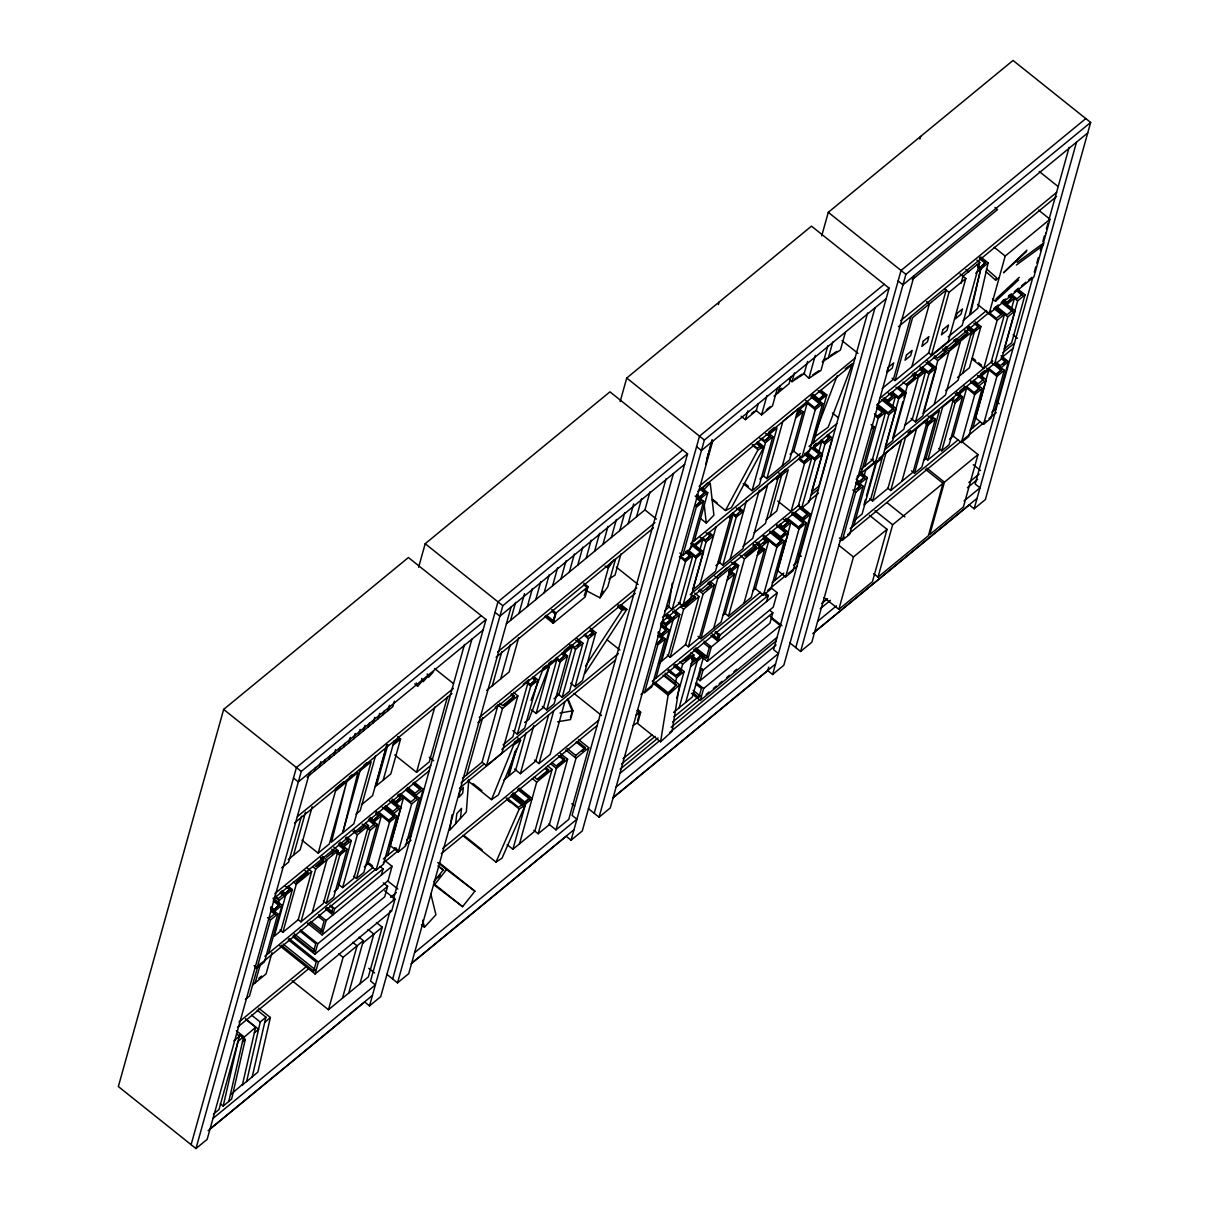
<?xml version="1.0" encoding="UTF-8"?>
<svg xmlns="http://www.w3.org/2000/svg" width="1209" height="1209" viewBox="0 0 1209 1209"><rect width="100%" height="100%" fill="white"/><g stroke="black" fill="none" stroke-linecap="round" stroke-linejoin="round"><path stroke-width="1.5" d="M468.76 779.473L466.326 811.919L449.763 830.205L451.954 815.002M455.672 823.677L456.806 813.597L461.536 808.368L460.402 818.448M672.234 583.282L668.713 607.19L664.769 610.832M654.432 682.919L667.685 693.513L676.451 684.717L664.89 675.468M637.339 723.269L660.567 741.812L668.124 695.205L679.594 684.762L665.086 673.171M676.451 684.717L676.299 685.684L663.046 675.09M679.594 684.762L672.038 731.369L660.567 741.812M985.547 262.338L979.713 268.141L985.547 262.338L979.653 257.638M988.131 262.852L980.65 269.32L970.313 314.748L977.794 308.28L988.131 262.852L980.756 256.958M220.25 1103.757L223.181 1106.099L238.007 1041.463L243.674 1036.566L236.329 1030.688M228.788 1101.49L243.674 1036.566M239.397 1034.768L245.276 1039.468L231.629 1099.041L223.181 1106.099M246.636 1081.405L242.344 1085.108L255.628 1027.272L245.442 1019.127M257.185 1010.18L265.92 1017.147L260.237 1022.043L246.591 1081.617L257.865 1072.111L270.378 1017.51L258.741 1008.2M252.197 1077.007L265.92 1017.147M706.842 459.118L708.157 453.813M707.703 456.685L711.935 440.136M711.36 443.597L712.207 439.97M977.749 266.675L980.711 269.033L969.376 315.307L963.165 320.597M552.815 610.938L555.656 613.19L552.861 621.411L545.576 615.608M555.656 613.19L553.526 620.867L546.438 615.215M544.685 616.454L553.178 623.224L556.004 612.993L588.058 586.652L583.811 583.267M586.607 588.934L584.249 595.614M588.058 586.652L585.232 596.883L553.178 623.224M208.114 1130.702L364.665 1001.989L369.516 1005.873L380.714 996.669L486.018 619.537L408.4 557.53L223.65 709.411L118.346 1086.543L195.964 1148.55L207.162 1139.346L309.534 772.687M191.113 1144.681L296.417 767.549L481.167 615.653M195.964 1148.55L301.268 771.418L486.018 619.537M309.564 775.12L310.577 771.508M254.117 965.613L257.064 967.971L270.468 919.973L277.843 913.898L270.468 908.004M257.895 966.021L249.522 996.02L245.427 999.375M279.415 904.68L273.597 910.241L279.415 904.68L273.536 899.98M236.526 1033.876L239.458 1036.219L218.995 1109.545L213.388 1114.154M301.449 816.226L288.649 862.093L281.652 867.835M255.175 982.841L260.6 963.437M314.461 771.085L315.473 767.473M270.861 909.803L275.274 913.339L274.987 914.336L270.589 910.815M278.115 904.06L279.113 900.478L292.382 889.567L288.059 886.106M293.53 855.216L305.529 812.221M277.843 913.898L264.454 961.911L257.064 967.971M280.382 892.076L283.087 895.295L280.14 892.937M319.357 767.065L320.869 761.64M281.803 891.577L284.75 893.919L289.964 888.978L287.017 886.62M268.594 953.251L281.999 905.254L273.143 898.181M312.164 806.766L300.164 849.761L288.21 859.584M324.269 763.03L325.266 759.418M271.995 952.707L266.086 973.88L252.454 985.093M284.75 893.919L289.964 888.978M292.382 889.567L280.881 930.779L274.247 936.234L285.747 895.023L281.41 891.562M329.165 759.01L330.163 755.398M279.929 930.023L282.846 932.351L296.265 884.263L311.665 871.598L307.298 868.122M334.062 754.975L335.573 749.565M338.958 750.955L339.971 747.343M343.855 746.92L344.867 743.308M311.665 871.598L298.245 919.686L282.846 932.351M348.751 742.9L350.262 737.475M318.163 853.131L335.482 791.109L357.955 772.4L342.736 832.669L331.462 842.205L346.666 781.936L329.362 843.927L318.163 853.131L301.978 840.21M298.064 919.55L300.965 921.862L315.715 869.029L338.112 850.622L333.76 847.146M353.648 738.865L355.174 733.455M358.559 734.845L360.07 729.42M312.164 912.659L326.914 859.826L322.561 856.35M363.456 730.825L364.967 725.4M368.352 726.79L369.365 723.178M331.901 853.811L335.014 850.411L326.611 857.317M373.249 722.77L374.76 717.345M338.112 850.622L323.362 903.455L300.965 921.862M338.641 843.942L344.52 848.642L338.701 854.189L344.248 849.64L338.384 844.955M418.601 567.293L425.19 543.718L609.941 391.837L687.558 453.843L582.27 830.976L571.071 840.179L566.22 836.311L411.105 963.815M323.377 900.932L326.324 903.274L339.729 855.277L347.104 849.202L339.442 843.081M378.145 718.735L379.656 713.325M293.334 935.434L313.554 951.589L315.745 943.73L299.862 931.036M293.122 936.869L314.854 954.233L317.771 943.761L387.621 886.333L383.283 882.857M309.292 922.497L321.05 931.882L324.072 921.077L318.194 916.392M383.041 714.715L384.054 711.104M307.373 923.162L322.093 934.92L326.113 920.517L392.064 866.294L384.704 860.415M344.248 844.396L348.676 839.983L345.729 837.641M347.104 849.202L333.699 897.214L326.324 903.274M281.38 945.242L313.66 971.023L316.169 962.077L288.286 939.801M346.832 837.021L351.26 840.557L337.855 888.555L334.152 891.592M387.938 710.68L389.464 705.27M375.531 755.776L360.191 810.71L356.005 814.171M279.687 945.71L315.096 973.986L318.42 962.047L395.011 899.088L384.689 890.837M380.155 866.626L383.057 868.939L334.666 908.73L332.943 914.896L325.689 909.108M394.361 701.235L392.849 706.661L307.116 777.13M338.248 884.157L342.6 887.633L357.365 834.799L368.549 825.596L365.647 823.269M386.865 744.502L372.584 795.643L361.385 804.862M375.425 786.575L386.94 745.364M387.877 744.653L376.407 785.774L390.824 773.926L400.572 739.016L397.64 736.689M359.541 831.082L365.45 825.384L357.048 832.291L354.161 829.979M368.549 825.596L353.799 878.429L342.6 887.633M383.193 780.198L394.179 740.86M353.527 876.132L356.474 878.49L369.878 830.477L377.268 824.417L369.606 818.297M375.893 812.841L378.825 815.198L373.022 820.745L377.163 817.329M368.805 819.143L374.684 823.843L374.412 824.84L368.533 820.155M378.825 815.198L378.553 816.196L375.621 813.853M377.268 824.417L363.864 872.414L356.474 878.49M292.064 980.665L328.455 1009.727L343.084 957.347L363.365 940.662L359.028 937.202M367.249 863.15L376.09 870.223L389.494 822.226L396.884 816.151L384.794 806.494M398.033 794.63L400.98 796.988L395.162 802.534L399.318 799.119M342.449 998.226L357.078 945.846L352.741 942.37M389.872 819.989L394.3 815.576L384.009 807.355M391.096 801.053L398.441 806.932L398.169 807.929L389.374 800.902M396.884 816.151L383.48 864.148L376.09 870.223M381.334 875.12L383.057 868.939M348.751 993.042L363.365 940.662M390.159 845.559L403.564 797.547L396.174 803.622M387.621 855.504L401.025 807.491L391.761 800.086M394.784 754.96L416.546 772.339L434.772 707.069M392.064 866.294L388.044 880.711L322.093 934.92M359.95 983.839L373.838 934.073L368.05 929.464M387.621 886.333L384.704 896.806L314.854 954.233M389.389 844.955L398.245 852.013L411.649 804.015L419.024 797.94L406.949 788.283M406.148 789.145L416.44 797.381L416.168 798.378L405.907 790.172M413.236 782.843L420.596 788.721L420.309 789.719L412.979 783.87M376.452 922.558L382.24 927.182L368.337 976.932L328.455 1009.727M419.024 797.94L405.619 845.952L398.245 852.013M447.542 696.58L429.316 761.851L416.546 772.339M409.775 837.293L423.18 789.296L414.324 782.223M390.235 910.453L370.528 981.043L375.379 984.927L213.011 1118.401M393.257 899.602L464.513 644.397M395.011 899.088L391.671 911.027L315.096 973.986M369.516 1005.873L471.888 639.213M392.668 978.988L497.957 601.855L682.707 449.975M386.835 974.333L397.519 982.857L502.808 605.724L687.558 453.843M511.09 606.994L408.718 973.653L397.519 982.857M466.674 774.833L482.648 717.647M492.305 685.82L501.856 651.606M510.576 620.353L515.608 602.339M500.692 678.914L510.243 644.714M518.978 613.447L524.51 593.634M462.473 778.294L482.074 762.184L498.032 704.983L495.237 707.28M518.646 637.808L509.095 672.008L486.698 690.43M527.381 606.54L532.398 588.541M482.119 762.214L486.517 765.735L502.491 708.534L517.875 695.885L513.477 692.364M535.768 599.634L540.801 581.635M503.79 705.588L513.901 697.276L514.233 696.082L511.301 693.739M544.171 592.727L549.203 574.728M517.875 695.885L501.916 753.071L486.517 765.735M552.573 585.821L557.591 567.822M532.595 677.161L535.527 679.503L529.708 685.065L535.255 680.501L532.323 678.158M512.903 730.614L517.331 734.15L530.736 686.138L538.111 680.078L533.683 676.541M560.961 578.93L565.993 560.916M515.034 751.288L507.946 776.707L503.866 780.062M516.424 749.036L508.913 775.921L515.548 770.465L526.051 732.835M538.111 680.078L524.706 728.075L517.331 734.15M569.363 572.023L574.396 554.009M620.157 401.6L626.73 378.024L811.481 226.143L889.114 288.15L783.81 665.282L772.611 674.486L767.76 670.617L768.743 667.126M536.131 713.446L549.536 665.434L556.926 659.373L543.521 707.371L536.131 713.446L531.718 709.91M577.766 565.117L582.798 547.118M514.55 769.075L520.354 773.7L533.774 725.627M586.169 558.21L591.186 540.211M556.2 658.527L559.132 660.87L564.951 655.308L562.019 652.966M542.327 706.419L546.755 709.955L560.16 661.958L567.535 655.882L563.107 652.346M559.132 660.87L564.951 655.308M548.674 714.746L535.753 761.05L520.354 773.7M594.556 551.304L599.588 533.305M507.115 844.607L512.918 849.247L525.552 803.97L532.156 798.544L519.099 788.117M567.535 655.882L554.13 703.895L546.755 709.955M534.559 760.098L538.972 763.62L553.722 710.786M525.764 801.945L529.738 797.955L518.147 788.706M602.959 544.413L607.991 526.399M519.507 843.822L536.705 782.102L552.105 769.438L547.692 765.917M557.727 693.77L562.155 697.306L575.544 649.293L582.934 643.218L577.041 638.518M577.298 645.938L580.35 642.659L577.403 640.302M564.92 701.583L550.171 754.416L538.972 763.62M611.361 537.506L616.378 519.492M582.934 643.218L569.53 691.231L562.155 697.306M538.171 779.382L548.282 771.07L548.629 769.785L545.697 767.443M570.633 683.145L575.061 686.682L588.466 638.684L595.841 632.609L589.947 627.894M552.105 769.438L534.877 831.142L512.918 849.247M585.111 589.992L599.996 597.851L608.369 567.867L614.202 559.616M619.749 530.6L624.781 512.586M533.819 830.296L538.171 833.772L556.412 768.425L567.61 759.222L560.371 753.434M570.452 717.678L572.31 711.073L567.399 699.225M568.064 698.953L572.945 710.771L570.482 719.582L557.53 721.833M615.668 558.634L607.779 586.849L599.996 597.851M595.841 632.609L582.436 680.622L575.061 686.682M628.151 523.693L633.682 503.881M620.942 553.949L615.033 575.121L608.988 579.081M557.168 766.158L564.165 760.401L564.543 759.04L560.22 755.58M567.61 759.222L549.37 824.568L538.171 833.772M636.554 516.787L641.571 498.788M575.348 756.925L575.756 755.429L585.337 747.555L577.993 741.691M649.974 491.882L644.941 509.881L506.39 623.799M548.629 823.979L556.004 829.873L576.013 758.209L588.768 747.721L578.446 739.47M582.179 751.303L585.337 747.555M588.768 747.721L568.774 819.37L556.004 829.873M666.068 478.704L572.069 815.35L576.92 819.234L414.566 952.707M718.373 304.698L719.113 302.084M571.071 840.179L673.443 473.52M594.208 813.294L699.512 436.162L884.263 284.281M588.39 808.64L599.059 817.163L704.363 440.031L889.114 288.15M705.603 464.407L712.146 440.801M712.63 441.3L610.258 807.96L599.059 817.163M679.881 553.057L682.828 555.399L696.233 507.402L703.608 501.327L697.427 496.385M696.429 495.327L699.361 497.67L705.179 492.108L700.767 488.587M637.596 720.624L639.319 714.504M638.02 709.668L640.694 712.282L637.853 722.483L633.153 725.46M662.532 621.955L665.479 624.312L670.693 619.356L666.28 615.819M662.638 638.261L656.819 643.808L662.638 638.261L658.225 634.74M665.479 628.982L666.476 625.401L679.76 614.489L673.987 609.88M685.911 551.349L690.324 554.871L684.506 560.417L690.052 555.868L685.654 552.347M679.503 603.442L692.908 555.43L685.533 561.505L672.128 609.502L667.7 605.981M662.351 634.015L666.779 629.602L660.9 624.902M699.361 497.67L705.179 492.108M665.222 638.82L651.817 686.833L644.427 692.908L657.832 644.896L665.222 638.82L657.847 632.942M703.608 501.327L690.203 549.339L682.828 555.399M655.958 678.173L669.363 630.176L660.522 623.103M694.359 540.68L707.764 492.683L701.855 487.968M661.61 661.157L673.111 619.945L667.338 615.336M674.395 611.542L677.1 614.761L672.688 611.225M692.122 544.337L700.948 551.38L695.13 556.941L700.661 552.377L691.865 545.35M679.76 614.489L668.245 655.701L658.95 663.348M678.325 602.49L682.737 606.026L696.142 558.014L703.532 551.954L693.21 543.702M699.845 550.095L702.822 539.426L695.447 545.486M667.308 654.946L670.209 657.273L683.644 609.185L699.029 596.536L694.661 593.045M709.018 532.398L713.446 535.935L706.056 542.01L692.651 590.007L715.486 571.328L731.445 514.127M703.532 551.954L690.127 599.951L682.737 606.026M706.434 539.788L710.862 535.375L707.915 533.018M685.095 606.117L695.477 596.808L683.931 606.298M741.147 416.274L745.394 419.659L747.857 410.833M700.087 583.977L716.06 526.776M699.029 596.536L685.609 644.609L670.209 657.273M675.226 682.934L676.723 677.599L684.098 671.539L675.257 664.466M680.697 671.267L682.662 664.225L693.86 655.021L690.959 652.694M685.427 644.473L688.329 646.8L703.094 593.951L714.292 584.748L709.94 581.272M758.27 403.64L756.305 410.682L745.394 419.659M676.662 698.197L684.098 671.539M690.445 655.898L690.747 654.81L682.36 661.701M706.676 589.085L711.179 584.536L708.293 582.224M679.11 707.854L693.86 655.021M755.897 410.365L761.564 414.883L766.974 395.479M714.292 584.748L699.527 637.581L688.329 646.8M691.88 658.24L694.601 661.459L691.654 659.101M698.031 636.387L700.933 638.7L717.738 578.461L730.508 567.973L713.688 628.212M732.276 513.78L735.208 516.122L741.026 510.576L738.079 508.218M718.388 561.686L722.816 565.207L736.221 517.21L743.595 511.135L739.183 507.599M685.745 702.399L697.245 661.187L691.472 656.578M741.026 510.576L740.739 511.573L736.341 508.052M697.502 659.071L701.477 655.142L694.102 649.248M777.402 388.285L772.475 405.922L761.564 414.883M730.191 559.147L746.527 500.677M695.22 648.81L703.895 655.731L692.379 696.943L673.504 712.464M821.697 235.906L828.286 212.331L1013.036 60.45L1090.654 122.457L985.35 499.589L974.152 508.793L969.301 504.924L812.75 633.622M778.128 392.744L780.092 385.701M698.757 678.037L700.948 670.194L702.414 668.985M743.233 483.645L752.074 490.718L765.478 442.706L772.868 436.63L768.44 433.109M697.155 678.37L700.056 680.682L702.988 670.209L772.838 612.782L769.937 610.469M710.65 646.407L709.275 647.54L706.252 658.346L695.976 650.125M702.882 657.847L707.295 661.368L711.315 646.966L777.266 592.758L771.387 588.058M728.951 571.222L731.898 573.565L731.611 574.562L728.679 572.22M765.856 440.484L770.284 436.071L767.337 433.714M733.107 562.563L736.039 564.905L735.767 565.918L731.369 562.397M730.055 570.603L734.483 574.139L721.078 622.136L700.933 638.7M772.868 436.63L759.464 484.643L752.074 490.718M712.433 635.843L716.771 639.304L719.083 633.848M691.442 693.377L700.298 700.449L703.638 688.51L780.213 625.537L771.372 618.479M716.771 639.304L718.645 635.39M759.282 490.189L742.961 548.659L722.816 565.207M791.003 376.724L789.039 383.782L774.032 396.114M734.195 561.943L738.623 565.48L725.219 613.492L722.755 615.502M765.373 593.075L768.274 595.402L719.884 635.178L718.161 641.359L710.907 635.556M789.296 379.127L792.001 381.712L794.464 372.886M724.1 612.585L728.498 616.106L744.472 558.906L759.872 546.256L756.925 543.899M763.952 476.27L766.884 478.613L782.858 421.412L798.257 408.763L782.283 465.949M807.567 361.431L804.121 373.777L792.001 381.712M745.787 555.959L755.882 547.647L756.214 546.453L753.298 544.11M743.898 603.442L759.872 546.256M770.103 516.47L781.619 475.258L778.732 472.946M803.471 373.158L808.897 378.326L815.289 355.401M759.01 552.045L762.048 548.765L757.635 545.244M797.396 414.551L800.449 411.272L797.502 408.929M755.504 542.04L764.632 549.339L751.227 597.337L728.498 616.106M798.605 408.31L803.033 411.846L789.628 459.843L766.884 478.613M827.893 345.714L821.002 370.407L808.897 378.326M828.331 357.924L832.759 342.056M754.612 588.088L763.468 595.145L776.873 547.148L784.248 541.073L772.173 531.416M793.013 450.579L801.854 457.652L815.259 409.655L822.649 403.579L812.312 395.328M776.994 524.812L785.82 531.854L780.001 537.401L785.533 532.852L776.737 525.824M819.793 390.839L824.206 394.361L818.387 399.907L823.934 395.358L818.07 390.673M777.236 544.927L781.664 540.514L769.906 531.114M800.479 460.221L803.411 462.563L809.229 457.017L804.816 453.481M814.246 408.566L820.065 403.005L811.239 395.963M798.408 505.589L811.813 457.576L804.438 463.651L791.034 511.649L777.75 501.055M783.916 526.323L788.344 521.91L785.412 519.568M766.551 601.568L768.274 595.402M784.248 541.073L770.843 589.085L763.468 595.145M822.649 403.579L809.244 451.592L801.854 457.652M777.523 570.482L790.928 522.484L783.553 528.545M774.999 580.426L788.404 532.428L779.125 525.008M803.411 462.563L809.229 457.017M813.385 442.932L826.79 394.92L820.896 390.22M845.363 332.369L840.436 350.005L822.271 361.899M819.853 453.526L814.035 459.072L819.853 453.526L812.493 447.647M777.266 592.758L773.246 607.16L707.295 661.368M798.696 505.815L801.643 508.173L815.047 460.161L822.437 454.1L813.581 447.028M772.838 612.782L769.906 623.27L700.056 680.682M818.75 452.226L821.727 441.572L814.352 447.632M792.046 512.903L803.819 522.303L798 527.849L803.532 523.301L791.804 513.931M776.767 569.877L785.608 576.95L799.013 528.938L806.403 522.862L793.119 512.268M812.055 490.37L824.961 444.156L832.351 438.081L827.923 434.545M822.437 454.1L809.033 502.098L801.643 508.173M803.532 518.057L807.96 513.644L799.134 506.601M825.324 441.92L829.767 437.507L826.82 435.164M806.403 522.862L792.998 570.875L785.608 576.95M797.139 562.215L810.544 514.218L801.703 507.145M832.351 438.081L818.946 486.078L811.556 492.154M867.609 313.01L773.609 649.656L778.46 653.54L616.106 787.014M919.928 139.005L920.654 136.39M772.611 674.486L874.984 307.842M795.749 647.601L901.053 270.468L1085.803 118.588M789.93 642.946L800.6 651.47L905.904 274.352L1090.654 122.457M914.17 275.622L811.798 642.266L800.6 651.47M839.378 537.945L842.325 540.302L855.73 492.305L863.105 486.23L856.924 481.288M871.13 424.525L874.077 426.883L860.672 474.88L856.985 477.918M864.813 466.236L878.218 418.223L885.608 412.148L872.203 460.161M857.483 488.935L860.521 485.67L856.108 482.134M863.694 477.434L865.659 470.392L876.857 461.188L862.108 514.021L853.705 520.928M860.249 481.424L864.677 477.011L860.264 473.49M877.145 406.889L883.023 411.589L882.736 412.586L876.873 407.901M863.105 486.23L849.7 534.242L842.325 540.302M884.187 398.789L887.119 401.131L892.937 395.57L889.99 393.227M910.981 316.38L893.436 379.248L882.238 388.452M853.856 525.583L867.261 477.585L859.886 471.691M895.053 380.533L912.599 317.68L946.194 290.069L928.648 352.922L895.053 380.533L892.151 378.205M887.119 401.131L892.937 395.57M871.009 459.208L875.437 462.745L888.842 414.732L896.217 408.672L882.948 398.063M865.478 499.498L863.982 504.878L870.616 499.423L882.132 458.211L875.482 463.667L866.475 495.917M892.544 406.813L895.521 396.144L888.131 402.204M889.204 412.511L893.632 408.098L883.341 399.877M824.13 597.609L838.834 609.351L853.448 556.971L887.043 529.361L869.407 515.261M893.33 394.134L897.728 397.64L903.546 392.094L897.667 387.394M906.13 392.653L898.755 398.728L885.351 446.726L892.726 440.665L906.13 392.653L898.755 386.759M896.217 408.672L882.812 456.67L875.437 462.745M872.581 500.994L886.001 452.907L901.4 440.257L887.98 488.33L872.581 500.994L869.664 498.667M903.546 392.094L903.274 393.091L895.945 387.228M911.843 366.72L929.404 303.867L926.532 301.57M902.957 401.509L892.62 438.489L903.818 429.286L918.568 376.452L914.216 372.976M903.939 397.988L907.37 385.656L918.568 376.452M915.47 376.241L906.765 384.235L915.168 377.344L915.47 376.241L912.583 373.929M918.659 375.198L923.087 370.785L920.155 368.428M890.701 490.522L905.465 437.673L927.847 419.266L913.097 472.099L890.701 490.522L887.799 488.194M928.572 352.847L931.474 355.174L949.02 292.321L965.825 278.523L960.067 273.929M911.087 418.405L915.5 421.941L928.905 373.929L936.295 367.868L927.439 360.796M887.043 529.361L872.414 581.741L838.834 609.351M901.899 481.303L916.649 428.47M929.283 371.707L933.711 367.294L927.832 362.594M960.218 342.223L937.821 360.63L923.071 413.463L945.453 395.056L960.218 342.223L955.851 338.747M936.295 367.868L922.89 415.866L915.5 421.941M873.608 573.61L878.021 577.131L892.65 524.751L943.035 483.328L925.384 469.243M960.989 283.435L962.984 276.257L979.789 262.444L976.917 260.147M965.825 278.523L948.264 341.376L931.474 355.174M943.02 348.902L945.906 351.214L945.604 352.318L942.657 349.96M911.541 470.86L914.488 473.218L927.892 425.205L935.282 419.145L930.854 415.609M934.255 404.259L949.02 351.426L944.667 347.95M929.751 416.228L932.698 418.571L932.411 419.568L928.013 416.062M935.282 419.145L921.878 467.142L914.488 473.218M979.789 262.444L962.243 325.297L948.234 336.812M927.862 459.964L942.612 407.131L953.81 397.927L939.061 450.761L927.862 459.964L924.961 457.652M975.572 323.574L978.519 325.931L973.305 330.888L975.799 328.848M962.802 373.188L974.303 331.976L968.53 327.367M938.789 448.463L941.735 450.821L955.14 402.809L962.53 396.748L956.334 391.807M978.519 325.931L978.293 326.793L973.865 323.271M955.518 400.587L959.946 396.174L956.999 393.832M975.164 321.911L980.937 326.521L969.437 367.732L957.483 377.556M962.53 396.748L949.125 444.746L941.735 450.821M985.743 271.496L995.627 280.156L996.367 277.541L986.468 268.882M977.507 304.411L989.128 313.69L1005.208 256.066L1050.001 219.252L1038.576 210.124M943.035 483.328L928.406 535.708L878.021 577.131M978.021 454.569L944.425 482.179L929.812 534.559L963.392 506.949L978.021 454.569L961.85 441.648M992.498 299.076L995.536 301.283L996.261 298.668L1019.308 277.314M979.562 387.908L973.744 393.469L979.562 387.908L970.736 380.865M952.511 435.482L961.351 442.554L974.756 394.542L982.146 388.482L973.003 381.183M991.108 362.307L1004.513 314.295L997.123 320.37L983.718 368.382L971.915 358.952M994.569 307.857L1001.929 313.736L1001.641 314.733L994.312 308.869M982.146 388.482L968.741 436.479L961.351 442.554M1008.895 295.374L1011.842 297.716L1006.024 303.278L1010.18 299.862M975.421 417.891L988.826 369.878L981.436 375.954M972.882 427.835L986.287 379.822L980.393 375.107M1011.842 297.716L1011.555 298.714L1008.623 296.371M1015.122 310.819L1007.747 316.879L994.342 364.891L1001.717 358.816L1015.122 310.819L1002.609 300.814M1011.434 308.96L1014.411 298.291L1007.037 304.351M1002.246 302.023L1012.538 310.245L1012.265 311.242L1002.004 303.051M1025.036 294.8L1017.661 300.875L1004.256 348.872L1011.631 342.812L1025.036 294.8L1017.661 288.906M974.65 417.271L983.506 424.344L996.911 376.347L1004.286 370.271L995.158 362.972M1016.573 289.54L1022.451 294.24L1022.179 295.238L1016.316 290.553M997.274 374.125L1001.702 369.712L994.357 363.833M1002.805 364.332L1005.858 361.053L1001.445 357.532M1004.286 370.271L990.881 418.284L983.506 424.344M995.037 409.624L1008.442 361.612L1001.067 355.733M1032.773 277.632L975.164 483.978L980.015 487.847L964.057 500.949M1034.284 272.206L1035.796 266.781M1036.808 263.154L1038.319 257.729M1040.344 250.49L1041.871 245.049M1042.868 241.437L1044.395 236.012M1046.42 228.773L1047.931 223.333M1048.944 219.721L1069.149 147.317M1045.498 233.866L1045.861 232.551M1050.001 219.252L1033.907 276.861L989.128 313.69M974.152 508.793L1076.524 142.148M531.068 700.328L542.297 671.01L549.339 665.978L528.862 719.431L524.63 722.453M814.156 435.996L837.172 375.803M467.913 780.787L491.504 799.648L513.704 744.986L520.626 740.225L517.679 737.868M520.626 740.225L498.44 794.887L491.504 799.648M462.609 835.434L495.977 862.093L519.265 808.972L525.295 805.088L512.238 794.661M511.362 795.054L522.953 804.302L522.469 805.406L510.908 796.187M525.295 805.088L502.022 858.209L495.977 862.093M712.177 499.891L725.445 510.5L758.058 449.718L764.073 446.877L758.179 442.162M757.257 442.388L761.67 445.909L760.99 447.179L756.592 443.658M764.073 446.877L731.475 507.659L725.445 510.5M585.534 666.023L622.136 610.061L626.851 609.396L585.156 673.141M611.482 561.958L608.384 566.704L611.301 562.578M601.326 594.057L603.276 591.307M433.955 881.648L443.204 870.042L438.791 866.521M438.021 877.749L440.318 874.848M474.895 891.184L446.589 869.573L434.258 885.064L462.579 906.674L474.895 891.184L439.502 862.909M414.747 683.886L417.679 686.228L422.651 680.591M428.107 676.103L423.15 681.74L421.684 678.415M433.578 671.599L428.621 677.252L427.155 673.927M421.548 924.945L424.45 927.258L435.92 914.775L430.736 893.617M701.93 488.738L707.628 482.784M703.895 489.736L710.242 483.116L713.899 515.155L706.298 523.104L700.389 518.389M1026.894 250.142L1003.485 272.796L1026.532 251.442M995.536 301.283L1018.567 279.929M667.685 693.513L673.836 687.921M242.858 1038.289L255.628 1027.272M264.711 1022.406L270.378 1017.51M242.45 1041.916L245.276 1039.468M254.328 1032.954L258.59 1029.282L245.654 1018.945M231.191 1094.16L242.495 1084.397M975.739 273.264L980.711 269.033M349.325 777.1L352.136 774.712M483.086 630.01L298.336 781.891L293.485 778.022M684.642 464.316L499.891 616.197L495.04 612.328M886.182 298.623L701.432 450.519L696.58 446.635M1087.722 132.945L902.972 284.825L898.121 280.941M912.191 279.687L997.485 209.58L995.007 207.48M778.989 390.462L781.724 388.225M751.545 413.523L754.265 411.272M778.823 391.096L781.543 388.845M766.34 409.866L770.435 406.496M297.474 816.513L453.42 688.314M497.564 652.029L654.961 522.62M699.104 486.335L855.05 358.121M900.66 320.642L1056.606 192.427M768.894 431.976L774.425 427.412M335.301 788.691L343.688 781.785M363.985 765.101L366.795 762.803M294.558 822.951L451.954 693.543M496.098 657.258L653.51 527.849M697.638 491.564L853.599 363.365M898.393 326.747L1056.59 196.478M394.013 742.281L398.305 738.744L395.237 741.827M769.634 434.046L777.009 427.986L763.604 475.983L759.917 479.021M799.799 409.262L807.174 403.186L793.769 451.199L790.081 454.236M392.94 745.288L400.572 739.016M770.284 436.071L764.753 440.62L761.806 438.278M796.293 414.687L800.449 411.272M795.643 417.906L803.033 411.846M700.374 498.743L707.764 492.683M819.415 400.995L826.79 394.92M820.065 403.005L814.518 407.569L805.693 400.511M479.278 717.496L636.69 588.088M690.656 543.718L800.343 453.556M809.078 446.363L836.779 423.603M523.24 684.279L528.832 679.67L512.858 736.87L503.065 744.925M548.795 663.348L551.576 661.081M564.195 650.699L569.741 646.15M813.612 445.547L816.377 443.28M780.863 473.308L785.835 469.213M477.812 722.74L635.224 593.332M679.367 557.047L682.284 554.644M689.568 548.659L801.794 456.397M807.627 451.607L835.313 428.832M767.67 484.628L778.853 475.409L765.433 523.497L754.235 532.701M757.726 493.544L767.519 485.489L752.769 538.337L742.976 546.392M564.935 652.784L572.31 646.709L558.921 694.722L553.994 698.757M729.299 517.664L732.986 514.626L719.582 562.638L715.894 565.661M776.299 479.625L788.253 469.802L776.752 511.014L766.128 519.749M514.233 696.082L502.687 705.572L499.755 703.245M274.806 893.663L430.767 765.463M580.35 642.659L574.819 647.208L571.872 644.865M710.862 535.375L705.315 539.924L702.384 537.567M829.767 437.507L824.221 442.071L821.289 439.713M590.219 635.314L592.984 633.048L590.052 630.705M735.208 516.122L737.974 513.855M880.167 398.003L986.574 310.547M273.355 898.907L429.301 770.692M308.099 871.885L296.281 882.374L307.827 872.883L304.925 870.571M877.25 404.441L990.942 310.985M993.843 308.597L998.226 305M1001.143 302.598L1005.51 299.001M1008.427 296.613L1011.344 294.21M1014.26 291.822L1018.628 288.226M1021.545 285.823L1025.912 282.226M1028.829 279.838L1031.745 277.435M315.413 866.521L323.816 859.614L320.914 857.302M316.501 866.46L323.498 860.717L320.566 858.36M348.676 839.983L343.129 844.532L340.197 842.189M283.329 894.433L278.357 898.529L275.41 896.171M956.44 341.905L967.986 332.415L965.084 330.087M945.906 351.214L937.519 358.121L934.617 355.809M957.604 341.724L967.714 333.412L964.812 331.1M343.87 846.617L351.26 840.557M374.034 821.833L381.409 815.758L368.004 863.77L364.317 866.793M923.087 370.785L917.555 375.334L914.624 372.976M939.997 356.912L944.199 353.466M949.806 348.857L956.803 343.114L953.856 340.757M958.949 342.495L971.552 332.143L958.132 380.215L945.529 390.583M374.684 823.843L369.153 828.392L366.206 826.049M918.296 377.42L925.671 371.344L912.266 419.357L904.891 425.417M970.328 335.256L980.937 326.521M398.441 806.932L392.91 811.481L385.565 805.602M420.596 788.721L415.065 793.27L407.705 787.407M1022.451 294.24L1016.92 298.789L1011.041 294.089M933.711 367.294L928.18 371.843L922.286 367.143M897.728 397.64L901.884 394.225M274.609 911.314L281.999 905.254M393.65 813.566L401.025 807.491M415.79 795.356L423.18 789.296M1001.929 313.736L996.382 318.284L989.038 312.406M883.023 411.589L877.477 416.138L874.545 413.795M878.595 416.002L881.361 413.72M269.728 917.888L275.274 913.339M394.3 815.576L388.769 820.14L378.462 811.904M416.44 797.381L410.909 801.93L400.617 793.709M1012.538 310.245L1007.006 314.793L996.715 306.572M893.632 408.098L888.101 412.662L877.81 404.426M871.613 428.908L874.077 426.883M461.007 782.964L484.325 763.801M501.811 749.414L618.404 653.57M662.547 617.285L680.032 602.898M690.233 594.511L799.542 504.652M811.209 495.07L818.493 489.071M717.602 575.756L727.168 567.898M459.541 788.208L615.487 660.008M662.547 621.32L800.993 507.493M808.292 501.493L818.493 493.106M744.668 555.944L756.214 546.453M711.179 584.536L702.777 591.443L699.89 589.131M736.039 564.905L730.221 570.467L734.377 567.051M788.344 521.91L782.812 526.459L779.865 524.117M677.342 613.9L672.355 617.995L667.942 614.459M763.151 543.4L765.917 541.118L762.985 538.776M665.479 624.312L670.466 620.217L666.038 616.696M674.607 616.802L672.113 618.857L669.182 616.499M731.249 571.555L738.623 565.48M761.398 546.755L768.788 540.68L755.383 588.692L752.92 590.717M264.907 956.289L373.128 867.321M383.329 858.934L396.446 848.144M406.647 839.771L411.015 836.175M727.742 576.98L731.898 573.565M757.907 552.181L762.048 548.765M861.518 468.835L873.185 459.254M884.837 449.657L992.695 360.992M1002.896 352.605L1014.563 343.024M666.779 629.602L661.247 634.166L658.301 631.808M255.069 968.409L376.029 868.969M383.313 862.969L397.897 851M405.181 845L411.015 840.21M727.093 580.199L734.483 574.139M757.257 555.399L764.632 549.339M807.96 513.644L802.428 518.193L795.069 512.329M907.959 432.867L910.755 430.555M959.946 390.93L964.087 387.515M980.695 373.868L984.851 370.453M661.988 636.236L669.363 630.176M781.014 538.489L788.404 532.428M803.169 520.278L810.544 514.218M857.151 476.467L876.087 460.886M879.003 458.498L994.146 363.833M1001.43 357.849L1013.097 348.268M932.048 416.561L939.423 410.486L926.018 458.498L923.555 460.523M959.296 394.164L966.671 388.089L953.266 436.086L949.579 439.124M781.664 540.514L776.133 545.063L764.375 535.663M927.152 423.12L932.698 418.571M954.4 400.723L959.946 396.174M928.27 422.984L931.036 420.717M864.677 477.011L859.146 481.56L856.199 479.217M1005.858 361.053L1000.311 365.602L995.899 362.08M859.871 483.645L867.261 477.585M978.912 385.898L986.287 379.822M1001.052 367.687L1008.442 361.612M258.771 978.323L261.492 976.071M854.99 490.219L860.521 485.67M1001.702 369.712L996.171 374.261L988.811 368.382M321.05 931.882L322.425 930.749L310.683 921.379M313.554 951.589L315.005 950.395L294.392 933.922M442.721 848.446L598.667 720.232M441.255 853.675L597.201 725.476M652.271 681.211L760.491 592.244M772.158 582.662L783.81 573.081M793.452 565.253L798.378 561.097M238.974 1021.998L306.028 966.883M390.552 897.38L396.386 892.59M548.629 769.785L537.083 779.276L534.151 776.934M640.982 694.54L643.883 692.137M646.8 689.75L764.859 592.697M767.775 590.294L785.261 575.922M788.177 573.519L796.927 566.326M237.523 1027.227L308.93 968.515M564.543 759.04L556.155 765.947L551.818 762.486M684.853 660.507L689.054 657.061M765.448 595.72L766.461 594.888M850.169 528.62L958.374 439.653M970.041 430.072L980.242 421.684M991.909 412.088L996.276 408.506M313.66 971.023L315.262 969.709L283.148 944.063M840.315 540.74L844.698 537.144M847.615 534.756L986.06 420.928M988.977 418.526L996.276 412.541M691.095 663.665L694.827 660.598M701.477 655.142L696.49 659.237L692.062 655.701M677.085 675.378L681.241 671.962L673.912 666.114M233.866 1040.828L239.458 1036.219M529.738 797.955L524.782 802.02L513.205 792.772M690.611 666.643L703.895 655.731M362.64 943.292L382.24 927.182M623.058 758.708L652.21 734.74M674.078 716.771L698.847 696.399M621.592 763.937L655.112 736.387M672.612 722L701.764 698.046M706.132 694.45L709.048 692.047M713.416 688.45L716.332 686.062M719.249 683.659L722.166 681.272M726.533 677.675L729.45 675.272M733.818 671.675L736.734 669.287M700.298 700.449L776.888 637.491M620.141 769.181L658.028 738.019M671.146 727.244L776.087 640.966M821.682 603.487L827.515 598.697M968.877 482.467L979.094 474.079M620.126 773.216L659.479 740.86M669.68 732.473L776.072 645.017M820.216 608.731L830.417 600.344M967.427 487.711L977.628 479.323M817.647 621.32L836.492 605.83M210.094 1128.874L372.448 995.4M411.634 963.18L573.988 829.706M613.19 797.487L775.543 664.013M814.73 631.793L977.084 498.32M612.661 798.121L767.76 670.617M1017.117 262.398L1043.805 242.933L1043.065 245.548L1016.391 265.013M995.627 280.156L998.604 277.994M845.167 368.821L852.511 363.546L828.195 427.185L814.972 436.661M542.841 668.109L546.8 665.282M514.203 742.175L518.102 739.485M794.419 379.142L801.99 374.185M823.178 360.312L826.215 358.332M830.749 355.37L836.809 351.411M812.826 374.775L818.871 370.815M522.953 804.302L518.419 807.219L506.843 797.97M635.994 715.26L640.694 712.282M761.67 445.909L757.151 448.04L752.739 444.519M559.994 713.023L572.945 710.771M605.059 566.114L608.369 567.867M584.113 585.08L587.03 587.393M551.757 609.623L556.004 612.993M552.075 611.422L554.976 613.749M1039.196 171.436L1058.071 186.518M994.191 247.256L1005.208 256.066M979.456 258.605L985.32 263.29M976.993 264.847L979.925 267.189M977.703 266.962L980.65 269.32M1009.999 294.754L1017.661 300.875M965.87 269.486L968.832 271.844M1003.364 299.923L1006.296 302.265M995.657 307.237L1007.747 316.879M986.801 312.118L997.123 320.37M1013.127 334.787L1017.479 338.263M944.713 288.875L949.02 292.321M828.286 212.331L905.904 274.352M969.119 326.49L973.547 330.027M967.472 327.866L971.885 331.387M967.185 328.652L971.643 332.248M1001.173 358.544L1005.571 362.05M991.38 362.534L1001.43 370.71M954.218 339.699L957.105 342.011L948.702 348.902L945.816 346.605M986.589 368.095L996.911 376.347M972.716 358.091L975.648 360.433M978.58 362.776L981.512 365.118M979.29 375.727L983.703 379.263L978.172 383.812L973.759 380.291M977.567 375.576L983.431 380.261M996.292 401.418L999.193 403.746M970.479 381.878L979.275 388.905M933.469 357.154L937.821 360.63M966.671 386.593L974.016 392.457M963.724 385.731L974.756 394.542M926.094 362.443L933.439 368.292M955.261 393.666L959.659 397.172M920.064 366.856L928.905 373.929M919.883 369.44L922.815 371.783M952.193 400.451L955.14 402.809M912.221 374.986L915.168 377.344M903.017 382.18L907.37 385.656M842.008 340.606L857.982 353.376M892.136 391.943L898.015 396.643M891.093 392.608L898.755 398.728M888.252 393.061L892.65 396.582M924.945 422.848L927.892 425.205M973.29 464.724L980.544 470.528M884.459 397.776L887.391 400.134M881.633 399.726L893.36 409.11M876.752 405.091L888.842 414.732M875.271 415.866L878.218 418.223M926.789 468.095L944.425 482.179M812.796 394.21L818.674 398.91M813.989 396.401L816.921 398.743M832.442 413.04L838.245 417.679M810.982 396.99L819.778 404.018M806.403 402.582L815.259 409.655M797.23 409.927L800.162 412.269M826.548 436.177L829.48 438.519M820.533 440.62L824.961 444.156M859.992 474.502L864.39 478.008M887.24 502.823L904.876 516.923M855.851 483.147L860.249 486.668M810.771 447.496L819.566 454.524M806.962 452.211L814.307 458.075M806.705 453.224L809.637 455.566M852.783 489.947L855.73 492.305M805.919 452.861L815.047 460.161M804.559 454.493L808.957 458.015M874.999 510.666L892.65 524.751M799.285 458.045L803.698 461.566M798.529 458.936L804.438 463.651M765.599 433.563L769.997 437.069M759.584 437.99L765.478 442.706M752.164 445.003L758.058 449.718M800.358 508.793L807.688 514.641M838.759 545.229L853.448 556.971M626.73 378.024L704.363 440.031M745.485 483.948L748.416 486.29M787.981 518.631L798.288 526.852M787.739 519.658L795.069 525.507M785.744 518.329L799.013 528.938M783.674 519.402L788.072 522.908M772.929 530.539L780.289 536.403M772.672 531.552L775.604 533.894M798.408 554.024L801.31 556.336M769.665 532.141L781.392 541.511M765.584 537.854L768.516 540.196M771.463 542.539L774.395 544.881M762.879 535.965L776.873 547.148M732.548 512.782L735.48 515.125M763.257 537.763L766.204 540.121L760.673 544.67L757.726 542.312M731.793 513.674L736.221 517.21M700.495 489.6L704.892 493.106M712.811 499.438L717.209 502.959M696.701 494.315L699.633 496.657M695.145 496.068L701.024 500.768L695.205 506.314L700.752 501.765L696.354 498.244M758.844 547.435L761.776 549.778M752.965 545.319L755.882 547.647M740.059 555.384L744.472 558.906M706.177 532.852L710.575 536.373M700.162 537.295L706.056 542.01M644.82 509.775L656.427 519.069M688.057 550.065L695.402 555.928M770.314 616.469L781.936 625.748M687.8 551.077L692.198 554.599M687.014 550.715L696.142 558.014M714.836 576.149L717.738 578.461M680.38 555.898L684.793 559.419M679.624 556.79L685.533 561.505M707.93 583.282L710.877 585.64M698.742 590.476L703.094 593.951M692.304 595.493L695.19 597.805M715.532 631.702L719.884 635.178M715.169 632.367L718.07 634.68M680.727 606.858L683.644 609.185M712.01 633.864L717.783 638.473M616.363 567.142L638.156 584.536M703.97 641.087L711.315 646.966M703.396 642.84L709.275 647.54M662.774 621.094L665.721 623.451M695.885 647.828L707.628 657.212M662.154 621.94L666.476 625.401M693.875 650.125L701.235 656.003M660.643 625.93L666.507 630.614M620.958 604.681L626.851 609.396M700.087 667.897L702.988 670.209M620.187 604.636L624.6 608.157L621.063 608.656L618.131 606.298M657.953 635.753L662.366 639.259M617.875 604.802L622.272 608.308M617.708 606.525L622.136 610.061M679.76 661.897L682.662 664.225M674.169 665.086L681.528 670.965L675.982 675.514L668.637 669.65M696.263 682.617L703.638 688.51M695.507 683.841L701.371 688.526L698.878 697.487L692.999 692.787M669.846 671.826L672.778 674.169M693.165 690.339L700.464 696.172M667.867 670.527L676.723 677.599M606.797 639.576L619.869 650.004M590.324 629.693L593.256 632.05L587.725 636.599L584.778 634.241M654.84 682.148L667.852 692.545M653.616 683.614L668.124 695.205M584.038 635.148L588.466 638.684M575.68 640.15L580.078 643.656M569.651 644.578L575.544 649.293M425.19 543.718L502.808 605.724M561.747 653.978L564.679 656.321M556.472 657.515L559.419 659.872M555.732 658.421L560.16 661.958M574.003 693.437L601.583 715.486M527.048 681.71L529.995 684.052M526.308 682.601L530.736 686.138M576.164 742.054L584.914 749.051M510.984 694.948L513.901 697.276M566.961 748.401L575.756 755.429M565.691 749.973L576.013 758.209M498.078 705.013L502.491 708.534M558.271 755.685L564.165 760.401M434.56 668.517L453.435 683.599M550.624 763.786L556.412 768.425M545.335 768.728L548.282 771.07M571.781 803.789L574.698 806.116M532.292 778.566L536.705 782.102M517.92 789.673L529.466 798.892M517.301 797.199L520.187 799.497M512.495 793.542L525.552 803.97M506.208 798.544L519.265 808.972M507.825 800.252L510.712 802.549M473.112 783.674L481.923 790.701M429.316 757.227L433.683 760.703M464.74 836.039L482.104 849.927M399.136 794.011L411.649 804.015M397.761 795.643L400.693 797.985M392.502 799.194L395.449 801.537M382.286 807.219L394.028 816.589M376.226 811.617L389.494 822.226M437.734 862.516L446.589 869.573M437.945 865.825L443.794 870.495M370.362 817.39L373.294 819.747M223.65 709.411L301.268 771.418M394.572 847.585L397.504 849.927M362.201 824.13L365.148 826.488M366.932 828.12L369.878 830.477M434.56 884.293L462.579 906.674M352.998 831.324L357.365 834.799M345.457 838.638L348.388 840.98M369.501 863.453L372.432 865.795M387.681 880.908L397.852 889.038M336.042 850.849L338.988 853.191M336.767 852.919L339.729 855.277M331.75 849.156L334.697 851.514M312.814 866.717L315.715 869.029M330.314 905.239L334.666 908.73M329.966 905.904L332.853 908.216L331.568 912.855L325.78 908.231M326.793 907.4L332.581 912.024M293.364 881.935L296.265 884.263M285.309 886.303L289.722 889.839M318.753 914.639L326.113 920.517M282.045 890.716L284.992 893.073M368.79 968.318L374.609 972.973M274.775 897.018L279.113 900.478M273.279 900.992L279.143 905.677M338.716 953.856L343.084 957.347M300.391 929.857L317.771 943.761M270.937 906.886L273.884 909.228M267.521 917.616L270.468 919.973M288.921 938.486L318.42 962.047M251.502 1015.076L260.237 1022.043M637.128 710.424L639.742 712.962M416.228 682.904L417.679 686.228M422.727 920.2L424.45 927.258M704.258 505.302L706.298 523.104M459.798 791.336L459.148 797.094L462.699 793.18L463.349 787.422L459.798 791.336M359.98 770.979L342.661 833.001L353.859 823.797L371.178 761.761L359.98 770.979M888.086 367.491L886.635 372.735L892.227 368.125L893.693 362.896L888.086 367.491M906.508 354.978L905.042 360.222L910.634 355.612L912.1 350.383L906.508 354.978M923.298 341.165L921.832 346.409L927.439 341.815L928.89 336.57L923.298 341.165M942.929 329.619L941.463 334.863L947.055 330.253L948.521 325.025L942.929 329.619M956.893 313.554L955.427 318.798L961.019 314.189L962.485 308.96L956.893 313.554"/></g></svg>
